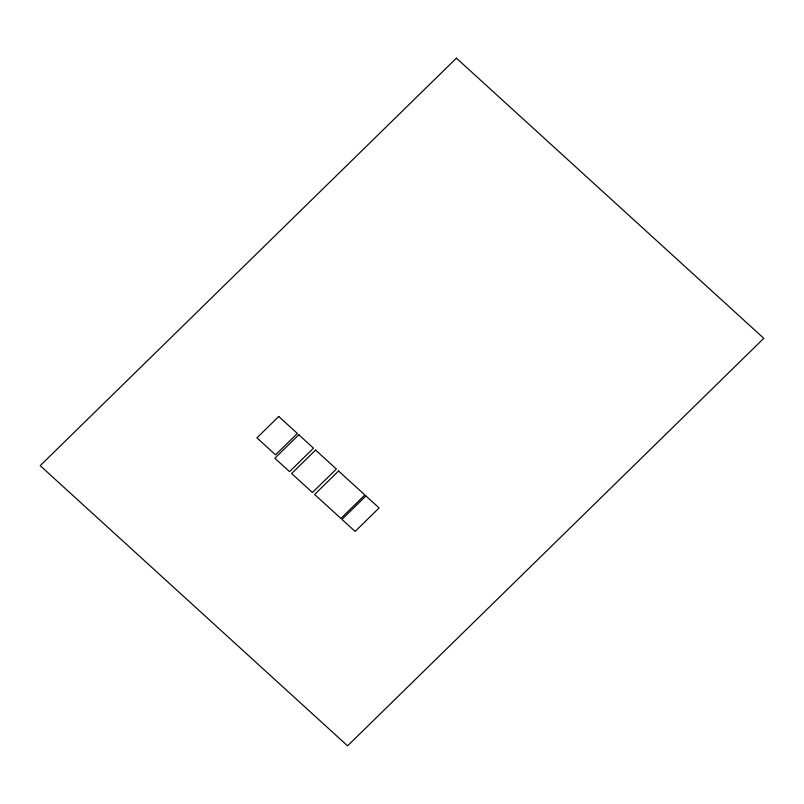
<?xml version="1.0" encoding="UTF-8"?>
<svg xmlns="http://www.w3.org/2000/svg" width="804" height="804" viewBox="0 0 804 804"><rect width="100%" height="100%" fill="white"/><g stroke="black" fill="none" stroke-linecap="round" stroke-linejoin="round"><path stroke-width="1.21" d="M456.421 58.159L40.2 465.667L347.579 745.841L763.8 338.333L456.421 58.159M278.747 416.492L256.928 437.848L275.541 454.823L297.369 433.456L278.747 416.492M298.807 434.773L274.837 458.24L289.551 471.646L313.52 448.18L298.807 434.773M315.6 450.079L291.631 473.546L312.424 492.49L336.394 469.023L315.6 450.079M338.564 471.013L314.605 494.48L340.886 518.439L364.855 494.973L338.564 471.013M365.921 495.947L341.951 519.414L355.127 531.424L379.096 507.957L365.921 495.947"/></g></svg>
